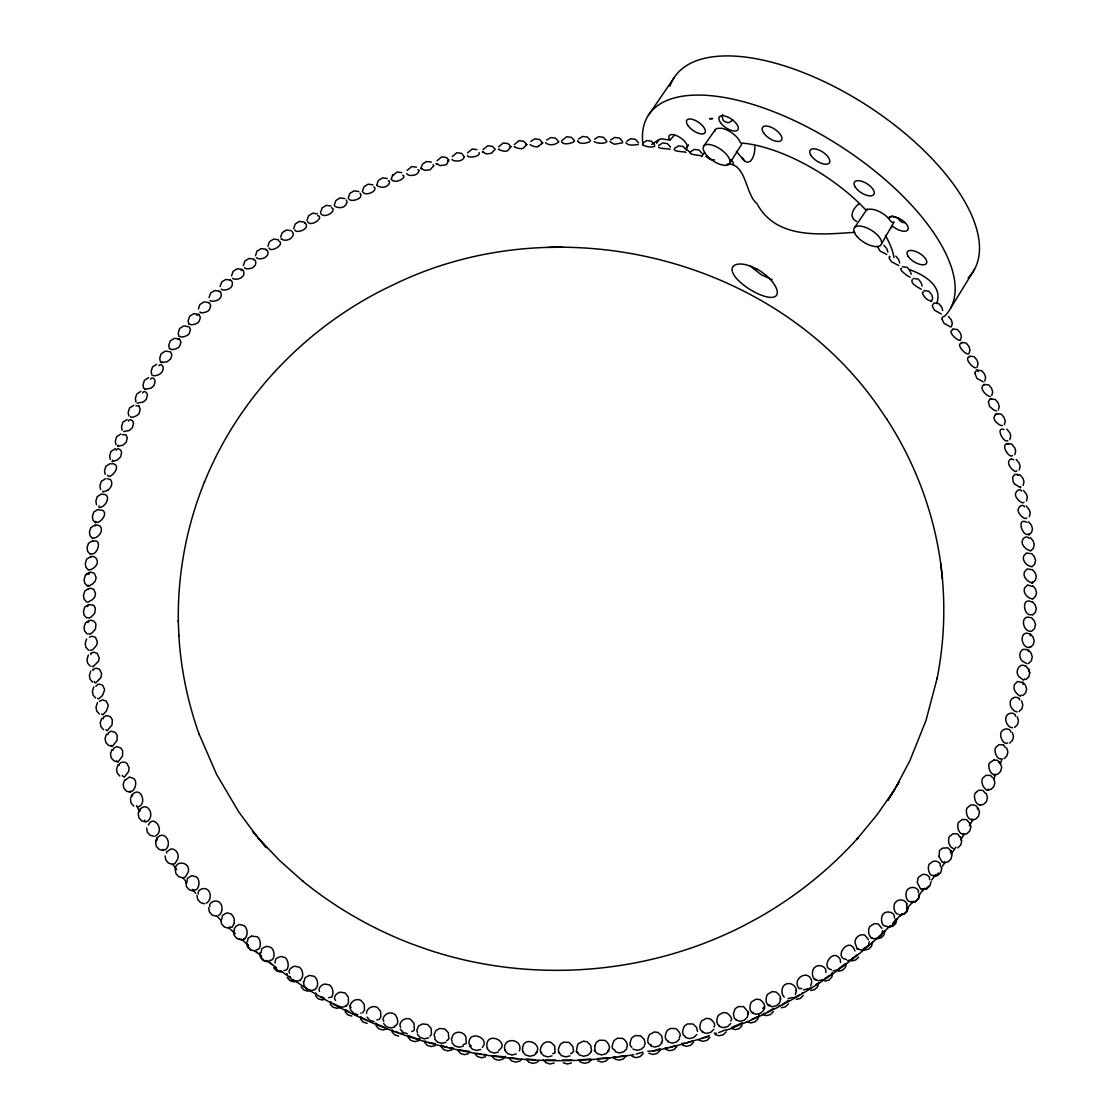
<?xml version="1.0" encoding="UTF-8"?>
<svg xmlns="http://www.w3.org/2000/svg" width="1120" height="1120" viewBox="0 0 1120 1120"><rect width="100%" height="100%" fill="white"/><g stroke="black" fill="none" stroke-linecap="round" stroke-linejoin="round"><path stroke-width="1.5" d="M137.2 403.214L143.318 401.982L146.3 399.35L147.392 395.15C147.686 392.644 143.85 389.788 142.674 392.91M234.248 923.048L234.164 918.26L231.42 914.074L227.388 912.87L225.652 913.43L222.334 915.488L222.012 918.974M357.882 1014.72L353.766 1013.46L350.896 1010.24C347.55 1003.94 354.914 997.08 361.046 1000.468L364.266 1004.388L364.518 1010.002L362.614 1012.83M418.992 170.548C418.334 176.638 407.218 176.358 406.784 173.544M881.51 243.824L894.096 221.942M92.834 538.132C97.16 538.762 104.888 530.922 99.764 525.826L96.6 524.888L95.144 525.952M977.508 809.116C978.026 805.462 973.532 804.426 970.718 805.028L967.064 807.996C965.034 811.538 967.778 821.198 972.622 819.224M140.084 809.312L140.14 810.67M754.936 146.3C754.894 151.522 754.082 157.108 750.498 161.14L747.544 162.288L744.758 161.252L736.4 151.382M969.164 822.78L966.7 819.714L964.978 819.546L962.164 819.546L958.44 822.5C956.564 826.21 958.748 835.268 963.802 833.84M118.888 765.66C118.902 761.936 124.376 761.054 126.854 763.294L129.094 767.634L128.632 771.428L124.404 777.112L123.578 776.818M877.366 246.4L879.928 250.936L886.704 254.464M960.176 837.326L957.558 833.924L956.186 833.784L953.022 833.784L949.256 836.71C947.436 840.714 949.13 847.154 953.246 848.456M125.356 780.136L129.374 777L133.504 778.4C138.39 781.284 134.386 793.366 129.696 791.336M113.064 750.246L113.904 748.034L116.774 746.62L120.792 747.978L122.668 750.778L122.5 756.112L118.048 761.866L116.718 761.012M950.698 850.57L950.46 852.348M889.238 258.16L889.42 256.312L889.924 257.026M107.828 734.65L108.612 732.508L111.384 731.164L115.346 732.508L117.194 735.308L116.97 740.586L112.322 746.41L108.388 745.29L105.742 742.322L105.07 738.346L106.512 734.076M350.056 1006.068L351.022 1007.594M594.888 1050.756L594.888 1045.73M103.194 718.914L103.376 717.416M936.684 303.436C943.348 285.866 923.468 274.484 909.692 269.71M95.76 521.374C97.16 525.63 109.102 514.948 102.774 510.356L98.56 509.838M95.844 686.392L97.818 684.292L100.338 684.334L102.662 685.286L104.692 689.654L102.536 695.324L98.784 698.95L97.692 698.208M1030.442 550.592C1027.25 550.55 1020.25 545.118 1022.532 540.008C1023.274 537.222 1027.712 535.654 1029.154 538.426M93.002 670.516L93.184 669.48M940.296 866.194C941.612 862.568 936.082 860.216 933.086 861.322L929.18 864.22C927.108 867.608 929.096 877.59 934.318 875.266M90.776 654.584L91 653.366M929.586 879.69C930.692 875.994 925.484 873.474 922.292 874.58L918.33 877.45L917.21 882.308L920.57 889L922.866 888.734M906.934 903.91L906.612 905.492M918.344 892.822L918.47 890.568C915.936 886.48 909.762 886.284 906.948 890.33C904.82 893.564 906.192 902.944 911.302 901.558M894.334 917.854C895.72 912.17 885.514 909.594 882.658 914.872C880.376 917.98 881.426 927.64 886.676 926.03M99.148 505.806L99.064 507.514C106.428 507.57 112.084 493.402 102.298 494.382M1031.562 566.44C1028.034 566.874 1021.58 560.854 1023.722 555.94L1026.424 552.972L1030.302 553.602M123.704 431.564L129.374 430.472L132.468 427.616L133.462 423.318C133.714 420.602 129.472 417.984 128.324 421.148M87.682 606.648L88.088 604.884L84.84 606.97L83.454 611.338L84.098 615.16L86.688 618.002M881.874 928.354L878.178 923.888L874.006 923.72L869.778 926.52C867.314 930.496 868.644 938.742 874.384 938.784L878.556 937.776L881.566 934.794L882.63 930.636M88.102 622.58L88.466 621.026M868.616 939.918L864.836 935.13C859.866 933.45 855.064 937.384 854.938 942.48L857.178 948.836L861.07 949.984L865.242 948.976M854.924 951.02C849.506 934.584 832.65 958.188 846.44 959.378M1025.71 665.952L1028.524 669.018L1029.742 672.938L1028.804 676.788L1025.962 679.56M941.78 868.406L940.772 872.494L937.804 875.42L933.674 876.414M1029.294 516.656L1030.204 512.974L1029.336 509.88L1026.27 506.03M722.666 114.59L722.12 116.76L723.38 120.68L727.034 122.612L729.274 122.458L732.858 119.966M919.212 894.936L918.218 898.898L915.348 901.74L911.372 902.692M919.646 894.488L918.61 898.604L915.628 901.558L911.498 902.552M1023.092 485.422L1024.002 481.782L1023.134 478.646L1020.082 474.838L1014.874 474.306L1012.62 477.19L1013.208 481.936L1014.594 483.966M930.986 881.636L929.95 885.738L926.982 888.678L921.816 889.896M1026.452 500.976L1027.362 497.322L1026.494 494.214L1023.442 490.378M907.802 906.948L906.766 911.078L903.77 914.046L899.612 915.054M908.278 907.354L907.27 911.316L904.386 914.172L900.396 915.138M1019.2 469.994L1020.11 466.368L1019.228 463.232L1016.204 459.438M1009.82 439.614L1010.744 436.016L1009.848 432.838L1006.838 429.086M884.926 931.014L883.918 935.018L881.02 937.888L877.016 938.854M895.454 919.016L894.404 923.16L891.408 926.128L887.25 927.136M896.84 919.38L895.832 923.37L892.948 926.226L888.944 927.192M1014.776 454.72L1015.686 451.108L1014.804 447.944L1011.78 444.178C997.122 439.88 1009.134 459.606 1012.466 455.49M868.266 945.98L869.33 941.808M1004.346 424.676L1005.256 421.106L1004.094 417.48L1001.364 414.176L996.464 413.56M872.564 942.228L871.528 946.246L868.616 949.116L864.612 950.096M998.326 409.948L999.25 406.392L998.088 402.794L995.358 399.476L990.458 398.86M1032.304 581.854L1032.094 582.722M991.802 395.43L992.712 391.888L991.564 388.304L988.82 384.972L983.948 384.356M846.482 963.34L845.446 967.372L842.52 970.27L838.488 971.25M984.732 381.15L985.656 377.636L984.522 374.066L981.764 370.72L976.892 370.104M832.818 973.196L831.768 977.242L828.828 980.154L824.796 981.134M810.754 985.866L811.86 981.652M977.158 367.136L978.082 363.622L976.948 360.066L974.204 356.72L969.332 356.104M818.762 982.576L817.698 986.636L814.758 989.548L810.712 990.528M88.774 574.49L89.096 573.272M795.396 994.546L796.516 990.318M969.066 353.388L969.99 349.888L968.87 346.36L966.112 342.986L961.254 342.37M780.822 998.424L779.688 1002.652L776.608 1005.69L772.394 1006.726L768.18 1005.452M960.484 339.934L961.408 336.448L960.442 333.144L957.516 329.546L952.686 328.93M951.384 326.788L952.322 323.316L951.342 319.998L948.43 316.428M747.516 1014.384L748.468 1012.872L747.348 1017.17L744.24 1020.222L740.012 1021.258L735.798 1019.984M759.01 1014.874L757.904 1018.976L754.922 1021.902L750.848 1022.896L746.802 1021.664M931.378 301.35L932.68 298.074L931.672 294.714L928.802 291.186L923.972 290.556M102.886 491.106L102.928 492.016L107.66 490.28M594.902 1045.702L596.26 1042.356L599.55 1040.186L604.94 1040.424C608.216 1042.258 611.604 1048.124 607.768 1050.896M112.322 746.438L110.908 745.402M656.698 143.248L658.938 139.622L661.486 138.866L669.956 140.084L674.324 135.254M452.228 156.604L456.862 152.726L461.636 153.356L464.184 156.702M89.824 572.278L85.47 575.036L84.084 579.404L84.728 583.184L87.304 586.012M86.618 639.016L85.204 643.356L85.862 647.22L88.466 650.104M198.394 309.064L199.864 304.542L204.036 301.924L208.964 302.54M88.41 655.032L86.996 659.358L87.654 663.236L90.258 666.134M209.076 297.64L210.56 293.104L214.732 290.5L219.646 291.116M90.804 671.006L89.39 675.318L90.048 679.21L92.666 682.122M220.15 286.58L221.634 282.044L225.792 279.44L230.706 280.056M93.814 686.91L92.4 691.222L93.058 695.128L95.676 698.054M231.574 275.898L233.086 271.348L237.23 268.758L242.13 269.374M97.44 702.744L96.012 707.042L96.684 710.976L99.302 713.916M243.362 265.622L244.874 261.058L249.018 258.468L253.904 259.098M255.472 255.724L256.998 251.174L261.142 248.584L266.014 249.214M101.668 718.466L100.24 722.75L100.912 726.712L103.544 729.666M267.904 246.246L269.458 241.682L273.574 239.106L278.446 239.736M280.658 237.188L282.212 232.624L286.328 230.048L291.186 230.664M111.958 749.532L110.502 753.802L111.174 757.778L113.834 760.76L117.754 761.936M437.038 160.762L441.658 156.898L446.432 157.528L448.798 159.992L446.95 163.94L445.06 165.018L440.132 165.592L436.002 163.674L437.696 163.66M1031.856 614.544C1023.834 617.442 1020.6 596.414 1031.702 601.944M107.562 475.16C109.522 480.718 123.592 464.702 112.084 463.624L111.412 463.974M293.692 228.55L295.26 223.986L299.376 221.41L304.22 222.04M118.006 764.82L116.536 769.076L117.222 773.08L119.882 776.076M307.006 220.346L308.588 215.768L312.69 213.206L317.534 213.836M320.544 212.534L322.14 207.956L326.242 205.38L331.072 206.01M124.656 779.912L123.172 784.154L123.858 788.186L126.532 791.196L130.466 792.372M334.278 205.086L335.902 200.508L339.99 197.946L344.82 198.562M131.894 794.794L130.396 799.022L131.096 803.068L133.784 806.092M348.236 198.016L349.86 193.424L353.948 190.876L358.764 191.506M139.72 809.438L138.208 813.666L138.922 817.726L141.61 820.764L145.572 821.954M362.376 191.338L364.014 186.746L368.102 184.184L372.918 184.814M376.712 185.052L378.378 180.46L382.452 177.898L387.254 178.528M421.722 168.364L420.868 168.518L422.534 164.052L426.594 161.504L431.382 162.134M392.448 175.882L396.998 172.018L401.786 172.648M391.244 179.172L392.91 174.566M162.974 850.5L158.998 849.296L156.296 846.23L155.568 842.142L157.038 838.11L157.332 839.944M155.568 842.142L157.108 837.928M233.436 931.168L234.206 935.382L236.992 938.532L241.038 939.764C248.024 940.044 248.85 929.236 244.118 925.624L239.442 924.476L235.718 926.436L234.136 929.18L234.64 930.888M88.298 589.05L90.258 588.14L93.744 589.246L95.55 593.586L94.766 596.932L92.498 599.606L87.738 602.21M407.134 170.408L411.712 166.558L416.5 167.188M1000.118 764.008L1001.924 759.346M90.608 557.242C94.78 553.994 99.4 561.148 96.488 564.97C95.368 567.14 90.622 570.682 89.04 569.688M990.514 396.606C985.572 396.032 977.76 386.316 984.872 384.65M112.588 460.124L112.266 461.552M92.596 541.548C103.096 537.418 97.496 556.472 90.636 553.742M1029.504 646.772L1029.154 647.57C1020.096 647.5 1019.354 629.188 1029.91 634.004L1030.344 635.782M993.524 779.422L995.54 774.802M467.558 152.88L472.22 149.002L476.994 149.632M941.766 318.57L943.222 316.372M483.028 149.632L487.704 145.754L492.464 146.384L495.208 149.296L491.414 153.272L486.458 153.93L482.286 151.83L483.504 152.096M522.564 1048.152C523.656 1034.908 543.718 1044.456 535.85 1052.884M498.61 146.846L503.314 142.968L508.074 143.598L510.944 146.678L509.922 147.168M117.698 446.152L118.132 445.284M514.304 144.55L519.022 140.658L523.782 141.288L526.792 144.55L526.134 144.844M741.65 144.298L729.358 163.898A15.61 6.874 34.4 0 1 706.524 155.078A15.61 6.874 34.4 0 1 713.958 145.74A15.61 6.874 34.4 0 1 729.358 163.898M995.148 415.268L996.1 413.686L997.78 413.798M1021.524 694.96L1020.138 696.22C1016.288 693.826 1012.536 689.486 1014.454 684.516L1017.576 681.436L1022.994 682.724M1024.828 678.902L1023.554 680.134L1019.382 677.068C1014.006 672.476 1019.452 661.458 1025.92 666.526M907.2 906.542L906.654 907.34M1032.136 598.878C1028.09 598.43 1022.49 593.068 1024.604 587.972L1027.6 584.92L1032.01 586.362M561.876 140.616L566.678 136.724L571.424 137.354L574.616 140.882M840.518 962.486L840.21 959.294C832.846 947.156 820.218 967.96 831.474 969.696M116.074 450.254C117.292 446.922 121.548 449.82 121.562 452.466L120.652 456.862L117.278 460.068L112.266 461.538M825.916 972.496L825.608 969.08C823.102 964.838 816.802 964.32 813.764 968.38C811.622 971.474 811.776 978.614 815.738 979.524M969.36 825.79L972.986 819.672M1030.694 631.316C1022.294 631.554 1019.998 614.124 1030.456 617.624M122.416 434.714L125.86 434.672L127.26 437.78L126.294 442.134L122.878 445.27L117.698 446.166M950.642 308.154L974.54 269.332M795.886 990.43L796.278 989.408C794.878 983.752 787.108 981.176 783.328 986.244C781.172 989.408 781.452 994.826 784.238 997.164M99.372 679.406L100.996 677.25L101.64 673.722L99.652 669.368L95.9 668.108L93.198 669.466M832.328 972.524L831.362 974.008M135.968 405.776L138.824 405.916M780.066 998.998C781.592 996.254 777.938 993.608 776.02 992.026L772.114 991.634L767.564 994.35C765.464 997.262 765.016 1005.676 770.112 1005.158M1007.678 742.91C1003.52 745.584 998.97 735.896 1001.238 732.032C1002.904 728.672 1008.266 727.608 1010.548 730.758L1010.73 732.004M955.962 847.056L951.132 854.07M960.61 839.93L964.334 834.232M713.972 1027.068C716.338 1024.086 712.362 1020.586 710.08 1018.822L706.272 1018.332L701.526 1020.978C699.846 1024.072 698.334 1030.218 702.828 1031.59M697.522 1031.436L696.542 1027.362L692.958 1024.002L687.498 1023.918L684.39 1026.116C682.878 1029.028 681.058 1034.712 685.104 1036.35M730.856 1021.062C733.39 1018.528 729.19 1014.706 726.964 1013.012L723.128 1012.55L718.438 1015.21C716.688 1018.276 715.47 1024.142 719.502 1025.864M988.512 789.194L987.196 790.118M854.798 227.318L867.188 208.894M519.33 1050.84L519.652 1050.35C522.522 1038.674 503.342 1036.63 504.546 1048.922L505.54 1050.112M662.508 1040.662L661.766 1035.916L658.168 1032.486L654.416 1031.954L649.558 1034.544C647.78 1037.638 645.918 1044.204 651.224 1044.764M644.364 1044.904L645.19 1043.686L644.14 1039.234L640.542 1035.776L635.11 1035.608L631.904 1037.792C630.77 1040.466 628.18 1045.604 631.862 1047.27M648.41 115.332L674.044 77.77M626.584 1047.788C628.796 1044.568 625.646 1040.214 622.79 1038.422L617.372 1038.226L614.138 1040.41C613.158 1042.958 610.4 1047.69 613.606 1049.482M554.918 1052.716L554.75 1046.052L551.138 1042.51C545.23 1039.738 539.728 1045.674 540.414 1051.428L541.59 1052.548M590.786 1051.61L591.556 1050.504L590.646 1045.282L587.034 1041.782L583.338 1041.138L578.326 1043.672L577.388 1045.562L576.366 1051.386L577.948 1052.492M130.648 416.458C130.088 419.062 138.474 415.534 139.132 413.35L140.182 409.108L138.866 405.944M1001.812 758.646C997.556 760.872 993.412 751.52 995.61 747.614L999.026 744.59L1003.464 744.884M150.584 379.19C151.774 376.208 155.4 379.078 155.092 381.458L153.958 385.602L151.018 388.15L144.732 389.438L145.138 388.556M703.808 145.992L715.372 129.598M974.904 372.96L976.472 370.3M945.182 862.414L941.094 867.902M995.134 415.296L994.28 416.472C992.292 421.05 1001.35 426.594 1002.33 425.544M690.606 152.796L685.818 148.68L688.646 144.858M158.956 365.75C160.328 362.964 163.366 365.834 163.254 368.06C163.212 373.114 157.864 376.236 153.3 375.69L152.908 375.312M845.18 963.816L838.25 969.024M93.198 666.596L98.546 661.22L99.204 657.734L97.244 653.38L93.562 652.148L91.014 653.338M788.62 1000.384L782.334 1004.486M931.63 880.096L935.844 874.678M679.21 1037.624C682.22 1034.6 678.216 1030.358 675.654 1028.566L670.194 1028.454L667.058 1030.652C665.462 1033.69 663.558 1039.668 668.206 1040.97M762.804 1008.42L763.812 1007.188M661.178 1042.412L662.018 1041.39M773.542 1008.378L767.088 1012.27M88.48 621.012L90.692 620.13L94.276 621.306L95.942 624.134L95.452 629.062C94.052 630.742 90.552 635.432 88.55 633.85M89.446 637.182L91.826 636.146L95.466 637.35L97.384 641.704L96.684 645.148C95.046 646.87 92.4 651.294 89.936 650.188M919.212 894.712L924.714 888.202M210.098 300.608C211.596 302.036 217.994 301.126 220.066 298.214C221.886 296.758 221.886 290.57 218.722 291.62M234.234 923.062L232.12 927.276L229.362 926.982M817.362 983.486L815.99 984.634M99.386 701.512L102.396 699.846L106.288 701.134L108.346 705.502L106.316 711.116L102.83 714.798L101.472 714.056M103.39 717.402L105.798 715.764L107.87 715.834L110.516 716.884L112.322 719.684L112.056 724.906L107.254 730.688L105.882 729.806M899.808 916.174L902.062 913.696L892.626 923.384M99.358 679.434L95.494 682.934M906.668 908.712L913.598 901.124M196.84 315.238L199.024 314.538L200.396 317.576L199.066 321.496C197.736 324.184 189.448 325.892 189.7 323.946M742.49 1022.728L731.822 1027.348M802.872 992.572L801.584 993.58M221.242 289.142C221.886 290.976 229.25 290.052 231.154 287.126C232.806 285.614 233.17 280.49 230.258 280.434M107.688 490.252C111.258 487.998 113.386 483.028 110.348 479.458L107.254 478.73M890.232 925.792C843.836 971.558 787.57 1007.118 726.628 1030.12M388.178 180.866C390.698 179.634 389.284 184.604 387.912 185.248C384.916 188.384 379.61 187.418 376.936 185.444M935.718 875.812L938.574 872.998M925.792 888.944L928.662 886.116M858.704 957.04L855.778 959.924L851.76 960.904M140.098 809.298C147.924 800.702 155.554 816.438 147.014 821.59L146.16 821.59M773.332 1011.696L770.364 1014.622L766.304 1015.616L762.258 1014.384M788.466 1003.87L785.498 1006.796L781.452 1007.776M803.264 995.512L800.31 998.424L796.264 999.404M957.81 847.896L960.75 844.984L961.758 840.938L960.54 836.822M726.194 1031.842L723.184 1034.782L719.11 1035.776L715.064 1034.544M742.182 1025.696L739.186 1028.636L735.112 1029.616L731.066 1028.398M1014.636 727.412L1017.506 724.598L1018.458 720.692L1017.24 716.716M693.518 1042.384L690.494 1045.338L686.406 1046.332L682.36 1045.086M713.888 1029.322L710.766 1032.388L706.524 1033.424L702.31 1032.136M1009.638 743.148L1012.522 740.32L1013.474 736.386L1012.256 732.41M709.954 1037.4L706.944 1040.354L702.87 1041.348L698.81 1040.116M730.744 1023.554L727.622 1026.606L723.394 1027.642L719.18 1026.368M1004.024 758.73L1006.908 755.888L1007.874 751.94L1006.656 747.936M1022.798 695.604L1025.654 692.818L1026.606 688.94L1025.374 685.006L1022.56 681.954M660.072 1050.518L657.034 1053.472L652.946 1054.466L648.9 1053.234M679.532 1039.024L676.382 1042.09L672.14 1043.126L667.926 1041.852M1019.032 711.564L1021.888 708.764L1022.84 704.858L1021.622 700.91M676.872 1046.752L673.848 1049.706L669.76 1050.7L665.714 1049.468M696.808 1034.488L693.672 1037.554L689.43 1038.59L685.216 1037.302M626.066 1056.188L623.014 1059.156L618.926 1060.15L614.88 1058.918L613.06 1056.958M644.476 1046.206L641.326 1049.272L637.07 1050.308L632.856 1049.02M643.132 1053.668L640.08 1056.622L635.992 1057.63L631.946 1056.384M662.074 1042.93L658.924 1046.01L654.682 1047.032L650.468 1045.758M725.844 1029.756L718.732 1032.584M608.958 1050.798L605.78 1053.878L601.51 1054.914L597.31 1053.626L594.3 1050.378M1030.442 647.346L1033.27 644.602L1034.194 640.78L1032.976 636.902L1030.19 633.808M608.93 1058.092L605.864 1061.06L601.762 1062.068L597.716 1060.822M626.766 1048.824L623.588 1051.904L619.332 1052.94L615.132 1051.652M1028.51 663.474L1031.352 660.716L1032.276 656.866L1031.058 652.974L1028.258 649.894M1032.542 615.076L1035.356 612.36L1036.28 608.566L1035.062 604.73L1032.29 601.608M591.08 1052.128L587.888 1055.208L583.632 1056.244L579.432 1054.956L576.436 1051.694M1031.758 631.204L1034.586 628.474L1035.51 624.666L1034.292 620.816L1031.506 617.694M591.71 1059.38L588.644 1062.334L584.542 1063.342L580.51 1062.096L578.578 1060.01M1032.822 598.976L1035.636 596.274L1036.546 592.494L1035.342 588.686L1032.57 585.536M521.766 1059.156L519.708 1061.144L515.592 1062.138L511.574 1060.892L508.718 1057.756M537.348 1052.184L534.142 1055.25L529.872 1056.286L525.686 1055.012L522.718 1051.75M1032.584 582.918L1035.398 580.216L1036.308 576.478L1035.104 572.67L1032.346 569.52M538.958 1060.402L536.9 1062.39L532.798 1063.384L528.766 1062.138L525.896 1059.002M709.366 1035.706L701.848 1038.254M1030.582 550.956L1033.382 548.282L1034.292 544.572L1033.102 540.82L1030.344 537.628M505.68 1056.3L502.586 1059.268L498.47 1060.262L494.452 1059.016L491.61 1055.88M1031.842 566.902L1034.642 564.228L1035.566 560.49L1034.362 556.71L1031.604 553.532M976.584 791.896L978.684 790.258L982.744 790.342L985.39 793.198M1028.804 535.08L1031.59 532.42L1032.514 528.724L1031.31 524.986L1028.566 521.78M944.594 861.896L942.228 862.302L939.022 856.534M157.066 838.082C164.724 829.01 173.25 844.354 164.976 850.01L162.918 849.436M402.794 175.182C407.68 177.24 395.136 184.73 391.356 179.382M232.554 278.292C233.464 280.014 240.688 279.454 242.606 276.43C244.944 275.366 244.118 267.792 241.108 270.578M161.854 361.606L161.14 362.586L167.006 361.83L170.66 359.002L171.878 354.956L170.52 351.848L168.616 351.61M976.458 792.008L975.086 793.226C973.154 796.894 975.856 805.91 980.602 804.65M660.1 1048.712L653.24 1050.952L647.85 1051.246M859.124 203.784C855.218 206.542 852.124 210.784 851.956 215.698L853.468 219.268L856.73 221.494M253.722 259.868C256.368 259.266 256.354 265.02 254.408 266.112C252.98 269.276 243.852 269.528 244.65 267.638M856.996 954.898L853.118 957.838M643.076 1052.1L636.188 1054.06M256.41 257.614C257.32 259.546 264.628 259.224 266.546 256.214C268.576 255.29 268.506 249.284 265.972 250.138M757.316 1016.75L751.548 1019.508M638.316 144.536C637.56 144.214 628.67 146.86 625.87 142.786M867.706 945.784L865.158 947.688M170.688 348.796C170.016 350.91 178.612 348.754 179.69 346.164L180.95 342.174L179.592 339.08L177.856 338.898M278.544 240.828C285.838 244.062 270.83 253.19 268.968 247.94M447.65 160.622L448.798 159.992M88.48 586.334L92.918 583.702L95.326 580.916L96.138 577.612L94.36 573.272L90.944 572.208L89.264 572.866M830.046 975.198L824.334 978.88M558.656 141.932C555.688 144.984 548.898 146.104 545.51 142.716M93.184 666.596L91.924 666.288M304.556 223.468L305.284 222.978M179.774 336.378C180.572 338.03 187.586 336.294 189.168 333.662L190.47 329.714L189.322 326.928L183.862 325.85L179.662 328.468L178.22 332.99L178.892 336.49M651.742 144.396L658.938 139.622M88.522 620.942L85.428 623L84.028 627.34L84.686 631.19L87.276 634.046M554.764 1052.828L552.734 1053.738M670.082 149.31C671.146 148.974 657.622 148.512 658.546 147.056M429.996 1036.21L431.48 1034.432L431.06 1028.258L427.616 1024.534L422.478 1023.918L418.586 1026.06L416.766 1030.386L417.564 1032.724M88.088 588.924L84.854 590.982L83.468 595.35L84.112 599.144L86.688 601.986M852.572 958.188L851.746 958.678M101.556 493.934L97.258 496.636L95.872 501.06L96.516 504.756M658.644 145.488L662.676 142.954L667.422 143.584L670.488 147.098M98.07 509.362L93.758 512.078L92.372 516.488L93.016 520.198L95.564 522.97M674.506 148.428L678.552 145.894L683.284 146.524L686.336 150.038M95.144 524.916L90.818 527.646L89.432 532.056L90.076 535.78L92.638 538.566M690.27 151.928L694.316 149.38L699.062 150.01L702.086 153.524M92.792 540.61L88.452 543.34L87.066 547.736L87.724 551.488L90.286 554.288M91.028 556.402L86.674 559.146L85.288 563.528L85.932 567.294L88.494 570.108M85.47 575.036L88.69 573.006M156.772 364.238L152.558 366.87L151.13 371.378L151.788 374.92M148.652 377.636L144.424 380.296L142.996 384.776L143.668 388.346M530.796 141.386L534.842 138.852L539.588 139.482L542.78 142.954L538.79 145.936M140.994 391.342L136.752 393.988L135.338 398.482L135.996 402.052M546.686 140.07L550.718 137.536L555.478 138.166L558.684 141.694M133.826 405.3L129.57 407.96L128.17 412.44L128.828 416.038M127.148 419.524L122.892 422.198L121.492 426.664L122.136 430.276M578.634 138.978L582.666 136.43L587.412 137.074L590.59 140.588M120.974 433.986L116.704 436.66L115.304 441.126L115.962 444.752M594.65 139.202L598.696 136.668L603.442 137.298L606.592 140.826M115.318 448.672L111.048 451.36L109.648 455.812L110.306 459.452M610.694 139.958L614.726 137.424L619.472 138.068L622.594 141.582M110.194 463.568L105.91 466.27L104.524 470.708L105.168 474.362M626.71 141.26L630.756 138.726L635.488 139.356L638.596 142.884M105.602 478.66L101.304 481.362L99.918 485.8L100.562 489.468M642.698 143.108L646.744 140.56L651.49 141.204L654.57 144.718M317.604 215.614C324.716 216.776 311.178 227.822 307.496 221.648M571.83 1053.192L573.552 1051.484L572.88 1046.528L569.086 1042.468L563.752 1042.146L560.35 1044.316C559.37 1046.738 556.78 1050.98 559.65 1052.786M331.534 207.732C337.526 210.042 325.248 219.352 320.81 213.71M685.874 152.488C687.064 151.48 675.234 152.18 674.072 149.534M799.302 995.008L795.606 996.996M359.968 193.158C364.756 198.688 350.686 202.678 348.824 198.884M482.328 1047.424C490.756 1038.002 468.23 1029.042 469 1043.826L471.282 1046.038M373.856 186.858C378.952 190.218 365.946 197.134 362.698 191.912M701.54 156.282C703.612 155.204 690.326 155.33 690.074 152.852M420.896 168.504L424.984 170.38L429.926 169.82L433.902 165.76L432.978 164.682M199.99 311.906C199.08 313.88 208.152 312.522 209.37 309.68L210.728 305.802L209.356 302.806L208.138 302.75M811.818 987.35L810.362 988.12M561.526 141.666C563.78 146.594 575.666 141.526 573.636 141.722M1017.1 711.83C1012.816 711.732 1008.574 705.054 1010.66 700.462C1012.088 697.074 1017.114 696.164 1019.466 698.838M1012.522 727.678C1008.112 728.168 1004.262 720.496 1006.264 716.31C1007.804 712.936 1012.998 711.942 1015.308 714.868L1015.532 716.282M251.622 936.138L257.278 936.74C261.254 939.232 261.856 950.166 256.13 949.9M995.19 774.396C990.696 775.726 987.378 766.822 989.366 763.014L993.902 760.046M1026.998 663.74L1021.986 660.87C1019.06 657.412 1018.71 651.84 1023.162 649.32L1026.648 649.544L1028.398 651.042M622.72 142.786L614.32 144.242L609.924 141.68M542.64 142.996L541.394 143.528M863.688 948.402L864.808 947.884M417.914 169.61L418.992 170.534M577.752 141.092L578.368 141.68M281.708 238.672L281.05 239.022L284.088 240.184C288.19 240.66 292.544 238.42 293.468 234.136L292.166 231.49M251.566 936.166L248.192 938.098L247.38 941.458M780.444 1005.354L779.016 1005.802M676.088 1045.492L670.11 1047.2M294.896 229.768C294.994 233.954 310.912 229.572 305.284 222.978M571.41 1053.346L570.654 1053.598M764.918 1013.166L763.7 1013.53M692.342 1041.124L686.812 1042.832M88.816 604.562L93.702 605.262L95.354 608.104L94.808 612.976C93.674 614.516 89.236 619.71 87.766 617.54M810.04 988.26L808.052 988.862M498.638 1050.336C511 1042.538 486.01 1029.658 486.724 1046.696L487.606 1047.914M708.54 1036.518L671.58 1047.102L652.778 1051.274M794.43 997.416L793.184 997.71M379.022 1019.578L380.842 1017.002L380.562 1011.248L377.286 1007.384C372.596 1004.948 366.394 1008.308 366.464 1013.544M685.818 148.68L686.462 148.484A10.794 4.69 34.9 0 0 678.412 136.542A10.794 4.69 34.9 0 0 669.41 139.286L669.956 140.084M479.164 152.544C481.194 157.066 466.606 158.382 467.502 155.4M315.266 989.1C319.074 986.286 318.01 979.202 314.272 976.332L309.4 975.394L306.712 976.71L305.116 977.69L303.94 981.862M463.134 1044.764L466.256 1043.35L465.808 1036.518C463.33 1031.856 457.072 1030.708 453.306 1034.488L451.472 1038.87L452.032 1041.278M589.848 141.596C590.94 141.414 580.23 146.006 577.794 141.078M446.614 1040.76L448.826 1039.038L448.35 1032.696L444.85 1029.014L439.67 1028.468L435.848 1030.582L434.056 1034.908L435.092 1037.82M716.45 1033.27L714.266 1033.144M1031.912 583.072C1027.614 581.434 1022.574 577.318 1024.408 571.928L1027.166 568.946L1031.226 569.59M898.296 914.242C894.012 913.808 892.92 906.094 895.048 902.804C898.1 898.422 904.904 899.15 906.92 903.882M516.278 1053.962L512.008 1054.998L507.836 1053.71L504.868 1050.448M822.682 979.678L818.482 980.7L814.282 979.44M803.474 989.912L807.688 988.89M552.048 1055.894L547.778 1056.93L543.592 1055.642L540.61 1052.38M788.116 998.592L792.316 997.57M569.982 1055.88L565.712 1056.916L561.512 1055.628L558.53 1052.366M554.148 1063.006L550.032 1064L546 1062.754L543.13 1059.618M571.396 1062.992L567.294 1063.986L563.262 1062.74M394.87 1026.956L390.614 1027.992L386.484 1026.718L383.586 1023.484M386.876 1029L382.774 1029.994L378.798 1028.762L376.026 1025.654M428.652 1037.82L424.382 1038.842L420.238 1037.568L417.326 1034.334M418.936 1040.634L414.834 1041.628L410.844 1040.396L408.044 1037.274M445.858 1042.314L441.602 1043.35L437.444 1042.076L434.518 1038.828M435.316 1045.576L431.214 1046.57L427.224 1045.338L424.41 1042.216M463.26 1046.192L458.99 1047.228L454.832 1045.94L451.892 1042.692M451.906 1049.916L447.79 1050.91L443.786 1049.678L440.972 1046.542M480.816 1049.426L476.546 1050.462L472.374 1049.174L469.434 1045.926M847.294 960.722L851.48 959.7M468.65 1053.64L464.548 1054.648L460.53 1053.402L457.702 1050.28M498.498 1052.016L494.228 1053.052L490.056 1051.764L487.102 1048.516M833.098 970.956L837.284 969.948M485.562 1056.762L481.446 1057.756L477.428 1056.524L474.6 1053.388M300.552 980.378L293.846 981.82L289.912 980.616L287.196 977.55M971.474 820.134L975.562 819.154L978.488 816.27L979.468 812.252L978.264 808.178M310.52 990.5L307.79 991.158L303.856 989.94L301.126 986.874M315.406 989.52L311.15 990.542L307.062 989.282L304.22 986.09L303.394 981.82M962.878 834.652L966.966 833.672L969.906 830.774L970.9 826.728L969.682 822.64M324.842 999.334L322.112 999.978L318.164 998.774L315.42 995.694M340.886 1007.314L336.798 1008.294L332.836 1007.076L330.092 1003.982M346.22 1006.208L341.964 1007.216L337.862 1005.956M943.964 862.806L948.08 861.826L951.034 858.9L952.042 854.84L950.838 850.71M590.45 1059.016L580.398 1059.744M993.748 775.11L997.808 774.144L1000.706 771.302L1001.672 767.326L1000.454 763.308M986.916 790.342L990.99 789.376L993.888 786.506L994.868 782.53L993.65 778.484M979.496 805.35L983.57 804.384L986.482 801.514L987.462 797.51L986.244 793.45M411.712 1031.534L413.91 1030.568L414.344 1029.21L413.98 1023.204L410.592 1019.424C405.636 1016.246 397.572 1022.322 400.596 1027.432M684.684 1043.294L681.674 1043.462M394.618 1025.99C399.896 1024.8 397.586 1015.7 393.806 1013.698C389.004 1011.346 383.81 1014.468 382.9 1019.382L383.81 1021.412M510.93 146.706L508.438 149.688C507.29 153.608 495.936 148.82 499.058 149.142M976.038 367.864C972.188 368.102 963.396 357.266 969.892 356.832M377.804 1019.83L376.782 1019.858M986.832 790.188C983.276 787.822 980.574 782.726 982.534 778.232L986.076 775.25L990.696 775.516L992.572 777.644M345.52 1005.69L347.578 1004.934L348.502 1002.442L348.278 996.94L345.114 992.978L340.172 992.138C336.882 992.754 332.276 997.388 335.58 1000.454M361.116 1013.124L360.514 1013.082M624.624 1055.6L619.038 1056.552M1011.402 458.836C1003.156 462.042 1015.434 474.488 1016.764 470.722M555.702 1060.038L545.622 1060.066M667.282 1047.718L665.238 1047.732M155.358 836.024C165.62 830.732 153.426 813.554 148.4 825.104M538.72 145.936C537.152 148.96 528.556 144.004 530.32 144.564M299.852 980.154C304.192 977.984 303.24 969.948 299.404 967.19L294.574 966.21C291.76 967.036 287.644 969.934 289.52 973.238M453.124 1047.844L449.666 1047.76M801.78 988.484L799.862 988.582M607.082 1057.742L597.674 1058.638M1006.754 443.632L1008.798 443.982M633.794 1054.704C516.138 1073.73 391.454 1047.004 292.978 979.524M503.86 1056.762L493.542 1055.782M218.484 915.516C222.67 913.346 223.454 905.352 219.212 902.09C215.95 899.71 210.784 901.334 209.524 905.086L209.916 906.724M243.936 938.91L245.14 938.784M485.716 1054.508L483.448 1054.466M184.03 877.38L185.164 877.24L188.048 872.424C191.618 862.708 175.798 858.816 175.182 869.4L175.91 873.53L178.64 876.624L182.644 877.842M571.914 1060.066L562.478 1060.066M993.958 760.046L997.5 760.326L999.152 762.034M469.742 1051.442L459.634 1049.93M887.012 419.44L879.088 407.75C775.376 257.768 560.658 205.128 397.124 282.968L384.468 289.058C304.01 329.336 238.14 398.734 204.344 482.328L204.526 481.866C186.592 526.05 177.548 573.804 178.332 621.502L178.304 620.802L178.864 635.922L178.836 635.208C180.866 669.144 187.796 702.744 199.318 734.734L199.01 733.866L216.664 774.508L238.784 811.944L256.718 836.15L252.49 831.124L266.476 847.742L258.048 837.914L279.538 860.468L302.988 881.328L302.148 880.628C335.188 907.606 372.638 929.082 412.496 944.216L427.364 949.508C530.894 984.242 648.074 975.198 745.052 924.98L758.898 917.49C795.872 896.462 829.5 869.582 857.962 837.956L857.234 838.768L877.142 814.66L894.894 789.166L888.02 800.142L899.304 781.648L895.874 787.248L909.874 760.676L925.988 720.482L937.258 677.796L937.076 678.692C944.552 640.808 945.826 601.72 940.702 563.444L942.41 578.382L942.326 577.682M206.122 903.21C210.714 901.586 211.848 892.976 207.508 889.7C204.47 886.858 196.91 889.532 198.31 894.04M615.86 1056.888L614.544 1056.832M548.618 247.38L562.814 247.17M435.456 1043.7L428.302 1042.314M419.734 1038.94L417.326 1038.842M535.01 1059.828L527.422 1058.96M402.85 1033.55L400.288 1033.242M517.734 1058.694L510.79 1057.826M714.546 159.922L710.29 159.404L705.754 156.366M854.882 232.344C820.61 234.514 776.244 239.652 756.98 203.63C745.206 194.39 746.452 162.554 727.02 164.136M753.004 1012.732C748.734 1011.626 749.644 1004.892 751.478 1001.882L756.07 999.194L759.962 999.6C763.308 1001.882 766.486 1006.04 763.672 1010.212L760.564 1013.25L756.35 1014.272L752.136 1013.012M736.526 1019.606L734.426 1018.528L733.39 1013.6L735.098 1008.84L738.094 1006.614L743.596 1006.614L747.908 1011.752M167.972 351.428L165.354 351.12L161.154 353.766L159.712 358.26L160.384 361.802M1011.416 458.836L1013.796 459.9M198.688 314.328L193.746 313.712L189.56 316.33L188.104 320.852L188.79 324.352M179.354 338.94L174.398 338.324L170.198 340.956L168.756 345.464L169.428 348.978M934.024 303.002L938.854 303.632L941.738 307.188L942.732 310.52M902.482 266.784L907.284 267.414L910.084 270.844M913.458 278.474L918.274 279.104L921.13 282.618L922.152 285.992M857.178 948.836L858.48 949.032M481.32 1054.2L476.98 1053.29M870.828 937.734L872.06 937.916M799.75 988.568L798.714 988.078C791.924 978.796 807.954 968.828 811.538 980.462M324.114 997.962L320.796 996.478M452.088 159.278C451.836 161.42 463.512 162.666 464.198 156.716M526.792 144.55L524.132 147.322C522.466 150.864 511.952 146.216 514.738 146.65M334.656 206.108C337.246 207.942 342.706 208.642 345.478 205.422L347.228 202.118L346.22 199.948M447.608 1047.354L442.722 1046.038M977.158 370.3L978.18 371.686M416.556 1038.674L408.254 1035.58M384.664 1027.362L377.146 1024.268M1003.478 744.884L1005.326 747.586M153.986 836.374L150.024 835.17L147.322 832.118L146.608 828.044M172.536 864.332L168.546 863.128L165.83 860.048L165.102 855.932M193.298 891.002L189.28 889.784L186.536 886.676L185.794 882.532M204.47 903.784L200.452 902.566L197.694 899.458L196.952 895.3M216.16 916.202L212.128 914.97L209.37 911.848L208.614 907.662M228.354 928.2L224.322 926.954L221.55 923.832L220.78 919.632M238.35 938.644L242.242 939.834M254.492 950.992L250.138 949.648L247.338 946.484L246.554 942.27M267.806 961.548L263.732 960.302L260.932 957.124L260.134 952.896M267.176 961.73L263.27 960.526L260.568 957.488L259.798 953.414M281.848 971.712L277.76 970.466L274.946 967.288M280.308 972.006L276.388 970.816L273.672 967.75M296.296 981.386L292.222 980.126L289.38 976.948M374.108 1021.65L369.978 1020.376L367.094 1017.156M351.806 1016.078L347.844 1014.86L345.086 1011.752M407.386 1033.732L403.242 1032.444L400.33 1029.21M367.15 1023.316L363.174 1022.084L360.416 1018.99M398.678 1036.098L394.702 1034.866L391.916 1031.758M772.156 279.734L761.264 274.708L749.756 265.72M398.622 1032.71L395.514 1031.618M615.216 1050.322L613.69 1049.538M353.416 1013.712L352.338 1013.25M654.78 146.048C651.728 148.792 642.292 145.166 642.502 144.886M328.552 997.668L331.8 997.052C333.718 993.034 333.256 987.784 329.518 984.928L324.604 984.032C321.58 984.69 317.59 988.274 319.494 991.466M950.418 326.9L943.95 323.246L941.78 318.626M364.182 1018.878L367.402 1020.236M283.85 970.508C289.912 971.068 288.988 959.91 284.942 957.53L281.106 956.508L277.998 957.558L275.814 958.902L274.946 962.92M893.396 222.46L891.464 221.956L886.914 216.734A15.302 6.986 31.9 0 0 867.888 209.482L866.25 210.392L860.16 204.12A112.112 49.056 33 0 0 747.39 143.668L740.446 142.912L739.438 140.588A15.092 6.79 34.4 0 0 721.896 128.282L716.842 128.478A15.092 6.79 34.4 0 0 714.742 131.292M898.758 265.552L891.744 261.926L889.364 258.678M930.734 300.664C926.478 301.42 919.562 290.976 923.636 292.068M88.466 586.348L88.032 585.088M442.568 1045.982L441.168 1045.142M269.542 960.344L270.06 960.582C275.492 959.994 274.946 950.082 270.886 947.38L267.022 946.316L264.236 947.24L261.772 948.766L261.072 952.714M426.006 1041.516L425.11 1040.998M337.68 1005.788L333.774 1003.828M1014.636 484.036L1020.614 487.76L1020.726 486.682M138.04 806.89C147.602 804.174 140.812 785.498 132.468 794.514L132.454 795.984M363.034 1018.248L360.514 1016.652M594.23 141.61C594.776 142.646 603.526 144.774 606.83 141.708M1017.156 474.446L1017.954 475.44M393.19 1030.596L392.112 1029.896M959.812 340.424C955.906 339.696 947.184 331.198 952.756 329.84M910.084 277.088C907.97 276.766 897.624 268.688 901.642 268.324M173.684 863.87L174.79 863.8L177.842 858.858C179.27 854.224 176.386 849.002 171.22 848.848L166.572 851.872L166.628 853.146M348.824 1011.626L345.478 1009.596M730.562 159.74L732.956 162.064L733.376 164.528M330.708 1001.868L331.646 1002.47M290.15 977.62L280.448 970.676M316.4 993.678L315.532 992.978M523.53 1051.666L522.452 1050.532L522.564 1048.25M193.606 889.798C199.206 891.94 200.872 879.494 196.336 876.918L191.87 875.574L187.306 878.416L187.264 881.048M266.91 960.4L276.332 967.666M376.81 1024.058L375.816 1023.022M289.338 976.276L290.752 977.34M930.748 300.664L931.658 301.574M261.604 956.172L254.912 950.768L257.628 952.994M268.31 961.464L272.202 964.642M968.324 354.074C963.746 353.822 955.724 343.308 961.674 343.364M241.682 939.4L248.402 945.21M950.684 850.556L947.828 847.826L942.27 848.19L939.498 850.626L938.994 856.492M228.9 927.836L235.158 933.744M1007.804 440.748C1003.198 443.296 995.218 426.342 1003.982 429.534M891.982 225.512L893.074 226.59A11.354 5.208 31.6 0 0 907.69 230.076A11.354 5.208 31.6 0 0 899.682 218.68L898.128 217.966L899.122 219.814A11.984 8.47 -86.9 0 0 905.212 222.628M941.332 314.048L934.472 310.198L932.218 305.76L933.436 303.744M216.608 915.838L221.396 920.752M250.586 949.802L247.898 946.764L247.394 944.062M94.626 682.43L94.346 681.478M182.882 877.772L187.012 882.77M192.43 889.322L195.678 893.27M895.846 256.13L898.66 259.574L899.738 263.004M883.988 245.28L886.816 248.724L887.88 252.14M983.192 381.822L976.934 378.434L974.918 373.324M172.634 864.234L176.736 869.652M742.308 157.906L744.758 161.252M144.578 820.12L145.082 820.834M991.802 399.322L990.052 399L988.344 401.744L989.632 406.546L994.098 410.228L996.52 410.858M886.718 419.006C915.096 462.644 933.814 512.54 940.786 564.144M921.242 289.212C917.77 287.322 909.552 283.066 912.408 279.398M1021.58 491.106C1020.194 488.222 1016.61 490.42 1015.882 492.73C1013.04 496.608 1022.574 505.106 1024.002 502.278M136.458 805.588L139.552 811.51M747.908 1011.78L748.468 1012.872M122.346 775.264L122.808 776.174M287.294 974.568L286.944 973.56M1024.674 506.87C1023.428 504.014 1019.2 505.75 1018.612 508.396C1015.798 512.484 1025.08 520.758 1026.732 517.986M1027.054 522.368C1015.504 516.432 1023.022 538.608 1028.902 533.806M1028.524 669.018L1029.742 672.938M910.126 270.914L911.162 274.288M1023.19 683.746L1023.316 684.516M1019.48 698.866L1019.662 699.986M999.166 762.062L999.278 762.986M756.784 269.052A26.096 10.556 31.7 0 0 743.708 264.278A26.054 10.808 29.3 0 0 732.088 268.772A26.054 10.696 29.2 0 0 741.132 282.954L741.174 282.982A26.096 10.556 31.7 0 0 753.438 291.424A26.096 10.388 34.2 0 0 765.996 296.632L766.038 296.632A26.04 10.178 36.6 0 0 777.21 293.538A26.054 10.304 36.6 0 0 769.118 278.096A26.096 10.5 34.2 0 0 756.854 268.954M891.968 226.408A15.302 6.986 31.9 0 1 891.002 227.962M642.922 144.424A179.298 78.624 33 0 1 821.856 134.918A179.298 78.624 33 0 1 944.426 316.386M669.928 86.226A178.22 81.802 33 0 1 866.782 105.336A178.22 81.802 33 0 1 968.1 277.914M701.792 156.632A112.112 49.056 33 0 1 704.55 152.67M885.374 235.438A112.112 49.056 33 0 1 893.998 257.586M889.714 216.748L888.846 217.854L892.206 216.426L897.974 217.952L892.5 216.104L889.714 216.748M712.572 118.58L709.688 118.706L712.572 118.58M856.59 236.012A15.82 7.084 31.9 0 0 880.544 245.392A15.82 7.084 31.9 0 0 865.998 227.556A15.82 7.084 31.9 0 0 856.59 236.012M688.128 125.748A11.046 4.914 34.9 0 0 704.508 133.294A11.046 4.914 34.9 0 0 695.17 120.372A11.046 4.914 34.9 0 0 688.128 125.748M720.524 122.64A11.27 5.124 34.6 0 0 737.338 130.34A11.27 5.124 34.6 0 0 728 117.138A11.27 5.124 34.6 0 0 720.524 122.64M763.658 132.958A11.424 5.292 34 0 0 780.836 140.798A11.424 5.292 34 0 0 771.624 127.47A11.424 5.292 34 0 0 763.658 132.958M908.208 256.41A11.158 5.026 31.1 0 0 925.344 264.376A11.158 5.026 31.1 0 0 917.21 252.098A11.158 5.026 31.1 0 0 908.208 256.41M811.146 155.638A11.494 5.362 33.2 0 0 828.562 163.604A11.494 5.362 33.2 0 0 819.588 150.304A11.494 5.362 33.2 0 0 811.146 155.638M855.414 187.278A11.466 5.334 32.3 0 0 872.914 195.3A11.466 5.334 32.3 0 0 864.234 182.224A11.466 5.334 32.3 0 0 855.414 187.278"/></g></svg>
